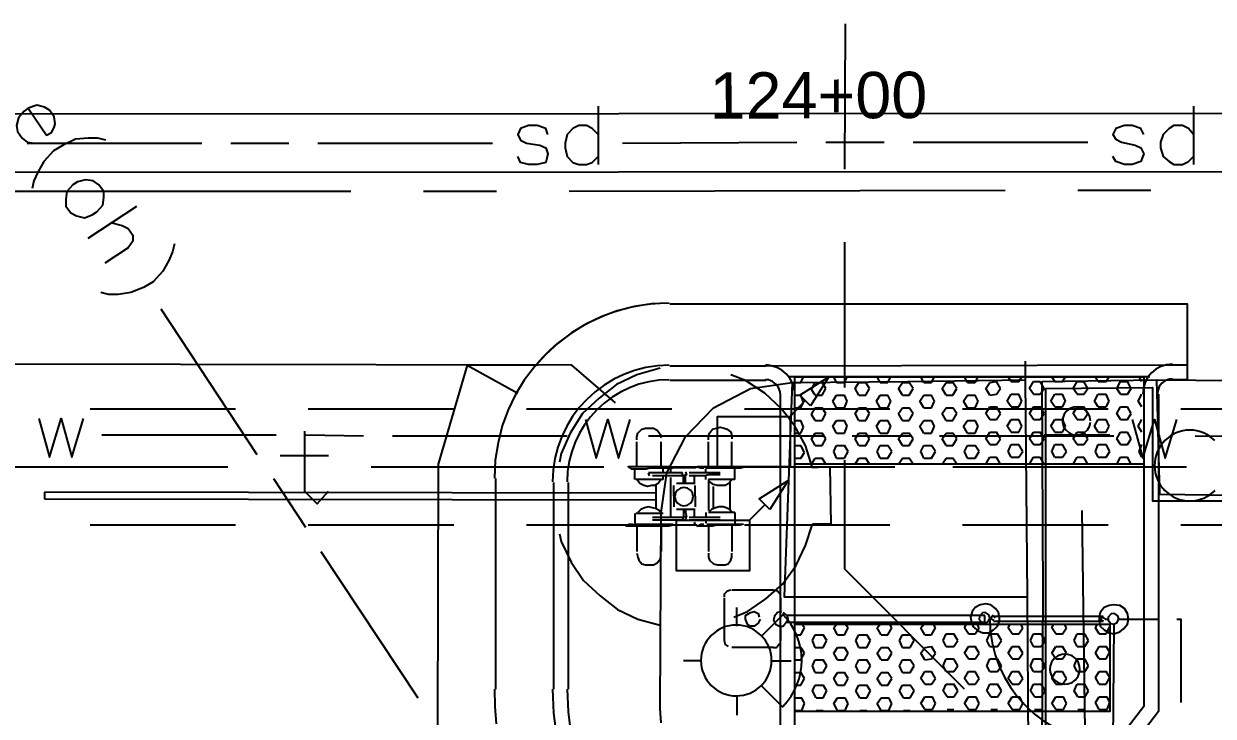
# Model space of a CAD drawing. Header units: feet. Extents: x 0 to 650, y -1 to 438.
# Drawn here: x 333.58 to 374.48, y 239.53 to 263.33 of the extents above; entities that cross this region are included whole.
import ezdxf

# ---------------------------------------------------------------- set-up
doc = ezdxf.new("R2010")
doc.units = ezdxf.units.FT
for name, color, linetype in [('AGUA', 5, 'CONTINUOUS'), ('ANOTACION', 8, 'CONTINUOUS'), ('DIGITALIZADO', 7, 'CONTINUOUS'), ('DRENAJE_PLUVIAL', 3, 'CONTINUOUS'), ('DRENAJE_PLUVIAL_ABANDONADO', 8, 'CONTINUOUS'), ('EJE_VIA', 7, 'CONTINUOUS'), ('ELECTRICO_AEREO_ABANDONADO', 8, 'CONTINUOUS'), ('ESTRUCTURAS', 7, 'CONTINUOUS'), ('METRO_RW', 140, 'CONTINUOUS'), ('TELECOM', 30, 'CONTINUOUS'), ('TELECOM_ABANDONADO', 8, 'CONTINUOUS'), ('TOPO', 8, 'CONTINUOUS')]:
    doc.layers.add(name, color=color, linetype=linetype)
doc.styles.add('CAD_TEXT', font='Arial')

msp = doc.modelspace()

# ---------------------------------------------------------------- linework, layer by layer
at = {"layer": 'AGUA'}
for p, q in [((336.267, 249.2), (342.267, 249.2)), ((343.267, 249.2), (345.267, 249.167)), ((346.267, 249.167), (352.267, 249.167)), ((355.067, 249.167), (361.067, 249.167)), ((362.067, 249.167), (364.067, 249.167)), ((365.067, 249.167), (371.067, 249.167)), ((373.867, 249.167), (379.867, 249.133))]:
    msp.add_line(p, q, dxfattribs=at)
for points in [[(334.1, 249.767), (334.467, 248.433), (334.867, 249.767), (335.233, 248.433), (335.633, 249.767)], [(352.9, 249.733), (353.267, 248.4), (353.667, 249.733), (354.033, 248.4), (354.433, 249.733)], [(371.7, 249.733), (372.067, 248.4), (372.467, 249.733), (372.833, 248.4), (373.233, 249.733)]]:
    msp.add_lwpolyline(points, dxfattribs=at)
at = {"layer": 'DIGITALIZADO'}
msp.add_line((371.233, 242.867), (372.633, 242.867), dxfattribs=at)
msp.add_lwpolyline([(373.233, 242.867), (373.367, 242.867), (373.367, 241.5), (373.367, 240)], dxfattribs=at)
at = {"layer": 'DRENAJE_PLUVIAL'}
msp.add_line((259.333, 258.2), (531.467, 258.333), dxfattribs=at)
at = {"layer": 'DRENAJE_PLUVIAL_ABANDONADO'}
for p, q in [((259.333, 260.2), (531.467, 260.333)), ((353.333, 260.5), (353.333, 258.5)), ((373.8, 260.5), (373.8, 258.5)), ((333.7, 259.233), (339.7, 259.233)), ((340.7, 259.233), (342.7, 259.233)), ((343.7, 259.233), (349.7, 259.233)), ((354.167, 259.233), (360.167, 259.267)), ((361.167, 259.267), (363.167, 259.267)), ((364.167, 259.267), (370.167, 259.267))]:
    msp.add_line(p, q, dxfattribs=at)
for points in [[(351.6, 259.533), (351.533, 259.733), (351.233, 259.833), (350.933, 259.833), (350.667, 259.733), (350.567, 259.533), (350.667, 259.333), (350.867, 259.233), (351.333, 259.167), (351.533, 259.067), (351.6, 258.867), (351.533, 258.567), (351.233, 258.5), (350.933, 258.5), (350.667, 258.567), (350.567, 258.767)], [(353.333, 259.533), (353.133, 259.733), (352.933, 259.833), (352.667, 259.833), (352.467, 259.733), (352.267, 259.533), (352.2, 259.233), (352.2, 259.067), (352.267, 258.767), (352.467, 258.567), (352.667, 258.5), (352.933, 258.5), (353.133, 258.567), (353.333, 258.767)], [(372.1, 259.533), (372, 259.733), (371.7, 259.833), (371.433, 259.833), (371.133, 259.733), (371.033, 259.533), (371.133, 259.367), (371.333, 259.267), (371.8, 259.167), (372, 259.067), (372.1, 258.867), (372, 258.6), (371.7, 258.5), (371.433, 258.5), (371.133, 258.6), (371.033, 258.767)], [(373.8, 259.533), (373.633, 259.733), (373.433, 259.833), (373.133, 259.833), (372.967, 259.733), (372.767, 259.533), (372.667, 259.267), (372.667, 259.067), (372.767, 258.767), (372.967, 258.6), (373.133, 258.5), (373.433, 258.5), (373.633, 258.6), (373.8, 258.767)]]:
    msp.add_lwpolyline(points, dxfattribs=at)
at = {"layer": 'EJE_VIA'}
for p, q in [((373.6, 253.7), (355.8, 253.7)), ((351.267, 251.6), (348.833, 251.6)), ((348.833, 251.6), (350.567, 250.633)), ((359.1, 251.567), (355.8, 251.567)), ((373.1, 251.6), (359.1, 251.567)), ((373.6, 251.6), (373.1, 251.6)), ((372.3, 251.2), (359.9, 251.2)), ((360.3, 251), (360.4, 251.2)), ((361.533, 251), (361.433, 251.2)), ((361.8, 251), (361.9, 251.2)), ((363.033, 251), (362.933, 251.2)), ((363.3, 251), (363.4, 251.2)), ((364.533, 251), (364.433, 251.2)), ((364.8, 251), (364.9, 251.2)), ((366.033, 251), (365.933, 251.2)), ((366.3, 251), (366.4, 251.2)), ((367.533, 251.033), (367.433, 251.2)), ((367.8, 251.033), (367.9, 251.2)), ((369.033, 251.033), (368.933, 251.2)), ((369.3, 251.033), (369.4, 251.2)), ((370.533, 251.033), (370.433, 251.2)), ((370.8, 251.033), (370.9, 251.2)), ((372.033, 251.033), (371.933, 251.2)), ((359.1, 251.067), (355.8, 251.067)), ((360.1, 251), (360.3, 251)), ((360.667, 250.767), (360.8, 251)), ((360.8, 250.567), (360.667, 250.767)), ((360.8, 251), (361.033, 251)), ((361.167, 250.8), (361.033, 251)), ((361.033, 250.567), (361.167, 250.8)), ((361.533, 251), (361.8, 251)), ((362.167, 250.8), (362.3, 251)), ((362.3, 250.567), (362.167, 250.8)), ((362.3, 251), (362.533, 251)), ((362.667, 250.8), (362.533, 251)), ((362.533, 250.567), (362.667, 250.8)), ((363.033, 251), (363.3, 251)), ((363.667, 250.8), (363.8, 251)), ((363.8, 250.567), (363.667, 250.8)), ((363.8, 251), (364.033, 251)), ((364.167, 250.8), (364.033, 251)), ((364.033, 250.567), (364.167, 250.8)), ((364.533, 251), (364.8, 251)), ((365.167, 250.8), (365.3, 251)), ((365.3, 250.567), (365.167, 250.8)), ((365.3, 251), (365.533, 251)), ((365.667, 250.8), (365.533, 251)), ((365.533, 250.567), (365.667, 250.8)), ((366.033, 251), (366.3, 251)), ((366.667, 250.8), (366.8, 251)), ((366.8, 250.567), (366.667, 250.8)), ((366.8, 251), (367.033, 251.033)), ((367.167, 250.8), (367.033, 251.033)), ((367.033, 250.6), (367.167, 250.8)), ((367.533, 251.033), (367.8, 251.033)), ((368.167, 250.8), (368.3, 251.033)), ((368.3, 250.6), (368.167, 250.8)), ((368.3, 251.033), (368.533, 251.033)), ((368.667, 250.8), (368.533, 251.033)), ((368.533, 250.6), (368.667, 250.8)), ((369.033, 251.033), (369.3, 251.033)), ((369.667, 250.8), (369.8, 251.033)), ((369.8, 250.6), (369.667, 250.8)), ((369.8, 251.033), (370.033, 251.033)), ((370.167, 250.8), (370.033, 251.033)), ((370.033, 250.6), (370.167, 250.8)), ((370.533, 251.033), (370.8, 251.033)), ((371.167, 250.8), (371.3, 251.033)), ((371.3, 250.6), (371.167, 250.8)), ((371.3, 251.033), (371.533, 251.033)), ((371.667, 250.8), (371.533, 251.033)), ((371.533, 250.6), (371.667, 250.8)), ((373.6, 251.1), (373.1, 251.1)), ((359.6, 231.867), (359.6, 250.567)), ((360.1, 231.867), (360.1, 250.567)), ((360.1, 250.567), (360.3, 250.567)), ((360.4, 250.333), (360.3, 250.567)), ((360.3, 250.133), (360.4, 250.333)), ((360.8, 250.567), (361.033, 250.567)), ((361.4, 250.367), (361.533, 250.567)), ((361.533, 250.133), (361.4, 250.367)), ((361.533, 250.567), (361.8, 250.567)), ((361.9, 250.367), (361.8, 250.567)), ((361.8, 250.133), (361.9, 250.367)), ((362.3, 250.567), (362.533, 250.567)), ((362.9, 250.367), (363.033, 250.567)), ((363.033, 250.133), (362.9, 250.367)), ((363.033, 250.567), (363.3, 250.567)), ((363.4, 250.367), (363.3, 250.567)), ((363.3, 250.133), (363.4, 250.367)), ((363.8, 250.567), (364.033, 250.567)), ((364.4, 250.367), (364.533, 250.567)), ((364.533, 250.133), (364.4, 250.367)), ((364.533, 250.567), (364.8, 250.567)), ((364.9, 250.367), (364.8, 250.567)), ((364.8, 250.133), (364.9, 250.367)), ((365.3, 250.567), (365.533, 250.567)), ((365.9, 250.367), (366.033, 250.567)), ((366.033, 250.133), (365.9, 250.367)), ((366.033, 250.567), (366.3, 250.567)), ((366.4, 250.367), (366.3, 250.567)), ((366.3, 250.133), (366.4, 250.367)), ((366.8, 250.567), (367.033, 250.6)), ((367.4, 250.367), (367.533, 250.6)), ((367.533, 250.167), (367.4, 250.367)), ((367.533, 250.6), (367.8, 250.6)), ((367.9, 250.367), (367.8, 250.6)), ((367.8, 250.167), (367.9, 250.367)), ((368.3, 250.6), (368.533, 250.6)), ((368.9, 250.367), (369.033, 250.6)), ((369.033, 250.167), (368.9, 250.367)), ((369.033, 250.6), (369.3, 250.6)), ((369.4, 250.367), (369.3, 250.6)), ((369.3, 250.167), (369.4, 250.367)), ((369.8, 250.6), (370.033, 250.6)), ((370.4, 250.367), (370.533, 250.6)), ((370.533, 250.167), (370.4, 250.367)), ((370.533, 250.6), (370.8, 250.6)), ((370.9, 250.367), (370.8, 250.6)), ((370.8, 250.167), (370.9, 250.367)), ((371.3, 250.6), (371.533, 250.6)), ((371.9, 250.367), (372.033, 250.6)), ((372.033, 250.167), (371.9, 250.367)), ((372.1, 250.6), (372.1, 239.867)), ((372.6, 250.6), (372.6, 239.7)), ((360.1, 250.133), (360.3, 250.133)), ((360.667, 249.9), (360.8, 250.133)), ((360.8, 249.7), (360.667, 249.9)), ((360.8, 250.133), (361.033, 250.133)), ((361.167, 249.933), (361.033, 250.133)), ((361.033, 249.7), (361.167, 249.933)), ((361.533, 250.133), (361.8, 250.133)), ((362.167, 249.933), (362.3, 250.133)), ((362.3, 249.7), (362.167, 249.933)), ((362.3, 250.133), (362.533, 250.133)), ((362.667, 249.933), (362.533, 250.133)), ((362.533, 249.7), (362.667, 249.933)), ((363.033, 250.133), (363.3, 250.133)), ((363.667, 249.933), (363.8, 250.133)), ((363.8, 249.7), (363.667, 249.933)), ((363.8, 250.133), (364.033, 250.133)), ((364.167, 249.933), (364.033, 250.133)), ((364.033, 249.7), (364.167, 249.933)), ((364.533, 250.133), (364.8, 250.133)), ((365.167, 249.933), (365.3, 250.133)), ((365.3, 249.7), (365.167, 249.933)), ((365.3, 250.133), (365.533, 250.133)), ((365.667, 249.933), (365.533, 250.133)), ((365.533, 249.7), (365.667, 249.933)), ((366.033, 250.133), (366.3, 250.133)), ((366.667, 249.933), (366.8, 250.167)), ((366.8, 249.733), (366.667, 249.933)), ((366.8, 250.167), (367.033, 250.167)), ((367.167, 249.933), (367.033, 250.167)), ((367.033, 249.733), (367.167, 249.933)), ((367.533, 250.167), (367.8, 250.167)), ((368.167, 249.933), (368.3, 250.167)), ((368.3, 249.733), (368.167, 249.933)), ((368.3, 250.167), (368.533, 250.167)), ((368.667, 249.933), (368.533, 250.167)), ((368.533, 249.733), (368.667, 249.933)), ((369.033, 250.167), (369.3, 250.167)), ((369.667, 249.933), (369.8, 250.167)), ((369.8, 249.733), (369.667, 249.933)), ((369.8, 250.167), (370.033, 250.167)), ((370.167, 249.933), (370.033, 250.167)), ((370.033, 249.733), (370.167, 249.933)), ((370.533, 250.167), (370.8, 250.167)), ((371.167, 249.933), (371.3, 250.167)), ((371.3, 249.733), (371.167, 249.933)), ((371.3, 250.167), (371.533, 250.167)), ((371.667, 249.933), (371.533, 250.167)), ((371.533, 249.733), (371.667, 249.933)), ((360.1, 249.7), (360.3, 249.7)), ((360.4, 249.467), (360.3, 249.7)), ((360.8, 249.7), (361.033, 249.7)), ((361.4, 249.5), (361.533, 249.7)), ((361.533, 249.267), (361.4, 249.5)), ((361.533, 249.7), (361.8, 249.7)), ((361.9, 249.5), (361.8, 249.7)), ((361.8, 249.267), (361.9, 249.5)), ((362.3, 249.7), (362.533, 249.7)), ((362.9, 249.5), (363.033, 249.7)), ((363.033, 249.267), (362.9, 249.5)), ((363.033, 249.7), (363.3, 249.7)), ((363.4, 249.5), (363.3, 249.7)), ((363.3, 249.267), (363.4, 249.5)), ((363.8, 249.7), (364.033, 249.7)), ((364.4, 249.5), (364.533, 249.7)), ((364.533, 249.267), (364.4, 249.5)), ((364.533, 249.7), (364.8, 249.7)), ((364.9, 249.5), (364.8, 249.7)), ((364.8, 249.267), (364.9, 249.5)), ((365.3, 249.7), (365.533, 249.7)), ((365.9, 249.5), (366.033, 249.7)), ((366.033, 249.267), (365.9, 249.5)), ((366.033, 249.7), (366.3, 249.7)), ((366.4, 249.5), (366.3, 249.7)), ((366.3, 249.267), (366.4, 249.5)), ((366.8, 249.733), (367.033, 249.733)), ((367.4, 249.5), (367.533, 249.733)), ((367.533, 249.3), (367.4, 249.5)), ((367.533, 249.733), (367.8, 249.733)), ((367.9, 249.5), (367.8, 249.733)), ((367.8, 249.3), (367.9, 249.5)), ((368.3, 249.733), (368.533, 249.733)), ((368.9, 249.5), (369.033, 249.733)), ((369.033, 249.3), (368.9, 249.5)), ((369.033, 249.733), (369.3, 249.733)), ((369.4, 249.5), (369.3, 249.733)), ((369.3, 249.3), (369.4, 249.5)), ((369.8, 249.733), (370.033, 249.733)), ((370.4, 249.5), (370.533, 249.733)), ((370.533, 249.3), (370.4, 249.5)), ((370.533, 249.733), (370.8, 249.733)), ((370.9, 249.5), (370.8, 249.733)), ((370.8, 249.3), (370.9, 249.5)), ((371.3, 249.733), (371.533, 249.733)), ((371.9, 249.5), (372.033, 249.733)), ((372.033, 249.3), (371.9, 249.5)), ((360.1, 249.267), (360.3, 249.267)), ((360.3, 249.267), (360.4, 249.467)), ((360.667, 249.067), (360.8, 249.267)), ((360.8, 249.267), (361.033, 249.267)), ((361.167, 249.067), (361.033, 249.267)), ((361.533, 249.267), (361.8, 249.267)), ((362.167, 249.067), (362.3, 249.267)), ((362.3, 249.267), (362.533, 249.267)), ((362.667, 249.067), (362.533, 249.267)), ((363.033, 249.267), (363.3, 249.267)), ((363.667, 249.067), (363.8, 249.267)), ((363.8, 249.267), (364.033, 249.267)), ((364.167, 249.067), (364.033, 249.267)), ((364.533, 249.267), (364.8, 249.267)), ((365.167, 249.067), (365.3, 249.267)), ((365.3, 249.267), (365.533, 249.267)), ((365.667, 249.067), (365.533, 249.267)), ((366.033, 249.267), (366.3, 249.267)), ((366.667, 249.067), (366.8, 249.3)), ((366.8, 249.3), (367.033, 249.3)), ((367.167, 249.067), (367.033, 249.3)), ((367.533, 249.3), (367.8, 249.3)), ((368.167, 249.067), (368.3, 249.3)), ((368.3, 249.3), (368.533, 249.3)), ((368.667, 249.067), (368.533, 249.3)), ((368.667, 249.2), (370.933, 249.2)), ((369.033, 249.3), (369.3, 249.3)), ((369.667, 249.067), (369.8, 249.3)), ((369.8, 249.3), (370.033, 249.3)), ((370.167, 249.067), (370.033, 249.3)), ((370.533, 249.3), (370.8, 249.3)), ((371.167, 249.067), (371.3, 249.3)), ((371.3, 249.3), (371.533, 249.3)), ((371.667, 249.067), (371.533, 249.3)), ((360.1, 248.833), (360.3, 248.833)), ((360.433, 248.6), (360.3, 248.833)), ((360.8, 248.833), (360.667, 249.067)), ((360.8, 248.833), (361.033, 248.833)), ((361.033, 248.833), (361.167, 249.067)), ((361.433, 248.633), (361.533, 248.833)), ((361.533, 248.833), (361.8, 248.833)), ((361.933, 248.633), (361.8, 248.833)), ((362.3, 248.833), (362.167, 249.067)), ((362.3, 248.833), (362.533, 248.833)), ((362.533, 248.833), (362.667, 249.067)), ((362.933, 248.633), (363.033, 248.833)), ((363.033, 248.833), (363.3, 248.833)), ((363.433, 248.633), (363.3, 248.833)), ((363.8, 248.833), (363.667, 249.067)), ((363.8, 248.833), (364.033, 248.833)), ((364.033, 248.833), (364.167, 249.067)), ((364.433, 248.633), (364.533, 248.833)), ((364.533, 248.833), (364.8, 248.833)), ((364.933, 248.633), (364.8, 248.833)), ((365.3, 248.833), (365.167, 249.067)), ((365.3, 248.833), (365.533, 248.833)), ((365.533, 248.833), (365.667, 249.067)), ((365.933, 248.633), (366.033, 248.833)), ((366.033, 248.833), (366.3, 248.833)), ((366.433, 248.633), (366.3, 248.833)), ((366.8, 248.867), (366.667, 249.067)), ((366.8, 248.867), (367.033, 248.867)), ((367.033, 248.867), (367.167, 249.067)), ((367.433, 248.633), (367.533, 248.867)), ((367.533, 248.867), (367.8, 248.867)), ((367.933, 248.633), (367.8, 248.867)), ((368.3, 248.867), (368.167, 249.067)), ((368.3, 248.867), (368.533, 248.867)), ((368.533, 248.867), (368.667, 249.067)), ((368.933, 248.633), (369.033, 248.867)), ((369.033, 248.867), (369.3, 248.867)), ((369.433, 248.633), (369.3, 248.867)), ((369.8, 248.867), (369.667, 249.067)), ((369.8, 248.867), (370.033, 248.867)), ((370.033, 248.867), (370.167, 249.067)), ((370.433, 248.633), (370.533, 248.867)), ((370.533, 248.867), (370.8, 248.867)), ((370.933, 248.633), (370.8, 248.867)), ((371.3, 248.867), (371.167, 249.067)), ((371.3, 248.867), (371.533, 248.867)), ((371.533, 248.867), (371.667, 249.067)), ((371.933, 248.633), (372.033, 248.867)), ((360.1, 248.4), (360.3, 248.4)), ((360.3, 248.4), (360.433, 248.6)), ((360.667, 248.2), (360.8, 248.4)), ((360.8, 248.4), (361.033, 248.4)), ((361.167, 248.2), (361.033, 248.4)), ((361.533, 248.4), (361.433, 248.633)), ((361.533, 248.4), (361.8, 248.4)), ((361.8, 248.4), (361.933, 248.633)), ((362.167, 248.2), (362.3, 248.4)), ((362.3, 248.4), (362.533, 248.4)), ((362.667, 248.2), (362.533, 248.4)), ((363.033, 248.4), (362.933, 248.633)), ((363.033, 248.4), (363.3, 248.4)), ((363.3, 248.4), (363.433, 248.633)), ((363.667, 248.2), (363.8, 248.4)), ((363.8, 248.4), (364.033, 248.4)), ((364.167, 248.2), (364.033, 248.4)), ((364.533, 248.4), (364.433, 248.633)), ((364.533, 248.4), (364.8, 248.4)), ((364.8, 248.4), (364.933, 248.633)), ((365.167, 248.2), (365.3, 248.4)), ((365.3, 248.4), (365.533, 248.4)), ((365.667, 248.2), (365.533, 248.4)), ((366.033, 248.4), (365.933, 248.633)), ((366.033, 248.4), (366.3, 248.4)), ((366.3, 248.4), (366.433, 248.633)), ((366.667, 248.2), (366.8, 248.433)), ((366.8, 248.433), (367.033, 248.433)), ((367.167, 248.2), (367.033, 248.433)), ((367.533, 248.433), (367.433, 248.633)), ((367.533, 248.433), (367.8, 248.433)), ((367.8, 248.433), (367.933, 248.633)), ((368.167, 248.2), (368.3, 248.433)), ((368.3, 248.433), (368.533, 248.433)), ((368.667, 248.2), (368.533, 248.433)), ((369.033, 248.433), (368.933, 248.633)), ((369.033, 248.433), (369.3, 248.433)), ((369.3, 248.433), (369.433, 248.633)), ((369.667, 248.2), (369.8, 248.433)), ((369.8, 248.433), (370.033, 248.433)), ((370.167, 248.2), (370.033, 248.433)), ((370.533, 248.433), (370.433, 248.633)), ((370.533, 248.433), (370.8, 248.433)), ((370.8, 248.433), (370.933, 248.633)), ((371.167, 248.2), (371.3, 248.433)), ((371.3, 248.433), (371.533, 248.433)), ((371.667, 248.2), (371.533, 248.433)), ((372.033, 248.433), (371.933, 248.633)), ((372.1, 248.2), (360.1, 248.2)), ((349.8, 247.7), (349.8, 240.467)), ((351.8, 247.567), (351.8, 240.467)), ((352.3, 247.567), (352.3, 240.467)), ((360.3, 242.333), (360.433, 242.567)), ((360.433, 242.567), (360.333, 242.7)), ((361.433, 242.567), (361.533, 242.7)), ((361.567, 242.333), (361.433, 242.567)), ((361.8, 242.333), (361.933, 242.567)), ((361.933, 242.567), (361.833, 242.7)), ((362.933, 242.567), (363.033, 242.7)), ((363.067, 242.333), (362.933, 242.567)), ((363.3, 242.333), (363.433, 242.567)), ((363.433, 242.567), (363.367, 242.7)), ((364.433, 242.567), (364.533, 242.7)), ((364.567, 242.333), (364.433, 242.567)), ((364.8, 242.333), (364.933, 242.567)), ((364.933, 242.567), (364.867, 242.7)), ((365.933, 242.567), (366, 242.7)), ((366.067, 242.367), (365.933, 242.567)), ((366.3, 242.367), (366.433, 242.567)), ((366.433, 242.567), (366.367, 242.7)), ((367.433, 242.567), (367.5, 242.7)), ((367.567, 242.367), (367.433, 242.567)), ((367.8, 242.367), (367.933, 242.567)), ((367.933, 242.567), (367.867, 242.7)), ((368.933, 242.567), (369, 242.7)), ((369.067, 242.367), (368.933, 242.567)), ((369.3, 242.367), (369.433, 242.567)), ((369.433, 242.567), (369.367, 242.7)), ((370.433, 242.567), (370.5, 242.7)), ((370.567, 242.367), (370.433, 242.567)), ((370.8, 242.367), (370.933, 242.6)), ((360.1, 242.333), (360.3, 242.333)), ((360.7, 242.133), (360.8, 242.333)), ((360.8, 241.9), (360.7, 242.133)), ((360.8, 242.333), (361.067, 242.333)), ((361.2, 242.133), (361.067, 242.333)), ((361.067, 241.9), (361.2, 242.133)), ((361.567, 242.333), (361.8, 242.333)), ((362.2, 242.133), (362.3, 242.333)), ((362.3, 241.9), (362.2, 242.133)), ((362.3, 242.333), (362.567, 242.333)), ((362.7, 242.133), (362.567, 242.333)), ((362.567, 241.9), (362.7, 242.133)), ((363.067, 242.333), (363.3, 242.333)), ((363.7, 242.133), (363.8, 242.333)), ((363.8, 241.9), (363.7, 242.133)), ((363.8, 242.333), (364.067, 242.333)), ((364.2, 242.133), (364.067, 242.333)), ((364.067, 241.9), (364.2, 242.133)), ((364.567, 242.333), (364.8, 242.333)), ((365.2, 242.133), (365.3, 242.367)), ((365.3, 241.933), (365.2, 242.133)), ((365.3, 242.367), (365.567, 242.367)), ((365.7, 242.133), (365.567, 242.367)), ((365.567, 241.933), (365.7, 242.133)), ((366.067, 242.367), (366.3, 242.367)), ((366.7, 242.133), (366.8, 242.367)), ((366.8, 241.933), (366.7, 242.133)), ((366.8, 242.367), (367.067, 242.367)), ((367.2, 242.133), (367.067, 242.367)), ((367.067, 241.933), (367.2, 242.133)), ((367.567, 242.367), (367.8, 242.367)), ((368.2, 242.133), (368.3, 242.367)), ((368.3, 241.933), (368.2, 242.133)), ((368.3, 242.367), (368.567, 242.367)), ((368.7, 242.133), (368.567, 242.367)), ((368.567, 241.933), (368.7, 242.133)), ((369.067, 242.367), (369.3, 242.367)), ((369.7, 242.133), (369.8, 242.367)), ((369.8, 241.933), (369.7, 242.133)), ((369.8, 242.367), (370.067, 242.367)), ((370.2, 242.133), (370.067, 242.367)), ((370.067, 241.933), (370.2, 242.133)), ((370.567, 242.367), (370.8, 242.367)), ((360.1, 241.9), (360.3, 241.9)), ((360.433, 241.7), (360.3, 241.9)), ((360.8, 241.9), (361.067, 241.9)), ((361.433, 241.7), (361.567, 241.9)), ((361.567, 241.9), (361.8, 241.9)), ((361.933, 241.7), (361.8, 241.9)), ((362.3, 241.9), (362.567, 241.9)), ((362.933, 241.7), (363.067, 241.9)), ((363.067, 241.9), (363.3, 241.9)), ((363.433, 241.7), (363.3, 241.9)), ((363.8, 241.9), (364.067, 241.9)), ((364.433, 241.7), (364.567, 241.9)), ((364.567, 241.9), (364.8, 241.933)), ((364.933, 241.7), (364.8, 241.933)), ((365.3, 241.933), (365.567, 241.933)), ((365.933, 241.7), (366.067, 241.933)), ((366.067, 241.933), (366.3, 241.933)), ((366.433, 241.7), (366.3, 241.933)), ((366.8, 241.933), (367.067, 241.933)), ((367.433, 241.7), (367.567, 241.933)), ((367.567, 241.933), (367.8, 241.933)), ((367.933, 241.7), (367.8, 241.933)), ((368.3, 241.933), (368.567, 241.933)), ((368.933, 241.7), (369.067, 241.933)), ((369.067, 241.933), (369.3, 241.933)), ((369.433, 241.7), (369.3, 241.933)), ((369.8, 241.933), (370.067, 241.933)), ((370.433, 241.7), (370.567, 241.933)), ((370.567, 241.933), (370.8, 241.933)), ((370.933, 241.733), (370.8, 241.933)), ((370.8, 241.5), (370.933, 241.733)), ((360.1, 241.467), (360.3, 241.467)), ((360.3, 241.467), (360.433, 241.7)), ((360.7, 241.267), (360.8, 241.467)), ((360.8, 241.467), (361.067, 241.467)), ((361.2, 241.267), (361.067, 241.467)), ((361.567, 241.467), (361.433, 241.7)), ((361.567, 241.467), (361.8, 241.467)), ((361.8, 241.467), (361.933, 241.7)), ((362.2, 241.267), (362.3, 241.467)), ((362.3, 241.467), (362.567, 241.467)), ((362.7, 241.267), (362.567, 241.467)), ((363.067, 241.467), (362.933, 241.7)), ((363.067, 241.467), (363.3, 241.467)), ((363.3, 241.467), (363.433, 241.7)), ((363.7, 241.267), (363.8, 241.467)), ((363.8, 241.467), (364.067, 241.467)), ((364.2, 241.267), (364.067, 241.467)), ((364.567, 241.467), (364.433, 241.7)), ((364.567, 241.467), (364.8, 241.5)), ((364.8, 241.5), (364.933, 241.7)), ((365.2, 241.267), (365.3, 241.5)), ((365.3, 241.5), (365.567, 241.5)), ((365.7, 241.267), (365.567, 241.5)), ((366.067, 241.5), (365.933, 241.7)), ((366.067, 241.5), (366.3, 241.5)), ((366.3, 241.5), (366.433, 241.7)), ((366.7, 241.267), (366.8, 241.5)), ((366.8, 241.5), (367.067, 241.5)), ((367.2, 241.267), (367.067, 241.5)), ((367.567, 241.5), (367.433, 241.7)), ((367.567, 241.5), (367.8, 241.5)), ((367.8, 241.5), (367.933, 241.7)), ((368.2, 241.267), (368.3, 241.5)), ((368.3, 241.5), (368.567, 241.5)), ((368.7, 241.267), (368.567, 241.5)), ((369.067, 241.5), (368.933, 241.7)), ((369.067, 241.5), (369.3, 241.5)), ((369.3, 241.5), (369.433, 241.7)), ((369.7, 241.267), (369.8, 241.5)), ((369.8, 241.5), (370.067, 241.5)), ((370.2, 241.267), (370.067, 241.5)), ((370.567, 241.5), (370.433, 241.7)), ((370.567, 241.5), (370.8, 241.5)), ((360.1, 241.033), (360.3, 241.033)), ((360.433, 240.833), (360.3, 241.033)), ((360.8, 241.033), (360.7, 241.267)), ((360.8, 241.033), (361.067, 241.033)), ((361.067, 241.033), (361.2, 241.267)), ((361.433, 240.833), (361.567, 241.033)), ((361.567, 241.033), (361.8, 241.033)), ((361.933, 240.833), (361.8, 241.033)), ((362.3, 241.033), (362.2, 241.267)), ((362.3, 241.033), (362.567, 241.033)), ((362.567, 241.033), (362.7, 241.267)), ((362.933, 240.833), (363.067, 241.033)), ((363.067, 241.033), (363.3, 241.033)), ((363.433, 240.833), (363.3, 241.033)), ((363.8, 241.033), (363.7, 241.267)), ((363.8, 241.033), (364.067, 241.033)), ((364.067, 241.033), (364.2, 241.267)), ((364.433, 240.833), (364.567, 241.067)), ((364.567, 241.067), (364.8, 241.067)), ((364.933, 240.833), (364.8, 241.067)), ((365.3, 241.067), (365.2, 241.267)), ((365.3, 241.067), (365.567, 241.067)), ((365.567, 241.067), (365.7, 241.267)), ((365.933, 240.833), (366.067, 241.067)), ((366.067, 241.067), (366.3, 241.067)), ((366.433, 240.833), (366.3, 241.067)), ((366.8, 241.067), (366.7, 241.267)), ((366.8, 241.067), (367.067, 241.067)), ((367.067, 241.067), (367.2, 241.267)), ((367.433, 240.833), (367.567, 241.067)), ((367.567, 241.067), (367.8, 241.067)), ((367.933, 240.833), (367.8, 241.067)), ((368.3, 241.067), (368.2, 241.267)), ((368.3, 241.067), (368.567, 241.067)), ((368.567, 241.067), (368.7, 241.267)), ((368.933, 240.833), (369.067, 241.067)), ((369.067, 241.067), (369.3, 241.067)), ((369.433, 240.833), (369.3, 241.067)), ((369.8, 241.067), (369.7, 241.267)), ((369.8, 241.067), (370.067, 241.067)), ((370.067, 241.067), (370.2, 241.267)), ((370.433, 240.867), (370.567, 241.067)), ((370.567, 241.067), (370.8, 241.067)), ((370.933, 240.867), (370.8, 241.067)), ((360.1, 240.6), (360.3, 240.6)), ((360.3, 240.6), (360.433, 240.833)), ((360.7, 240.4), (360.8, 240.6)), ((360.8, 240.6), (361.067, 240.6)), ((361.2, 240.4), (361.067, 240.6)), ((361.567, 240.6), (361.433, 240.833)), ((361.567, 240.6), (361.8, 240.6)), ((361.8, 240.6), (361.933, 240.833)), ((362.2, 240.4), (362.3, 240.6)), ((362.3, 240.6), (362.567, 240.6)), ((362.7, 240.4), (362.567, 240.6)), ((363.067, 240.6), (362.933, 240.833)), ((363.067, 240.6), (363.3, 240.6)), ((363.3, 240.6), (363.433, 240.833)), ((363.7, 240.4), (363.8, 240.6)), ((363.8, 240.6), (364.067, 240.6)), ((364.2, 240.4), (364.067, 240.6)), ((364.567, 240.633), (364.433, 240.833)), ((364.567, 240.633), (364.8, 240.633)), ((364.8, 240.633), (364.933, 240.833)), ((365.2, 240.4), (365.3, 240.633)), ((365.3, 240.633), (365.567, 240.633)), ((365.7, 240.4), (365.567, 240.633)), ((366.067, 240.633), (365.933, 240.833)), ((366.067, 240.633), (366.3, 240.633)), ((366.3, 240.633), (366.433, 240.833)), ((366.7, 240.4), (366.8, 240.633)), ((366.8, 240.633), (367.067, 240.633)), ((367.2, 240.4), (367.067, 240.633)), ((367.567, 240.633), (367.433, 240.833)), ((367.567, 240.633), (367.8, 240.633)), ((367.8, 240.633), (367.933, 240.833)), ((368.2, 240.4), (368.3, 240.633)), ((368.3, 240.633), (368.567, 240.633)), ((368.7, 240.4), (368.567, 240.633)), ((369.067, 240.633), (368.933, 240.833)), ((369.067, 240.633), (369.3, 240.633)), ((369.3, 240.633), (369.433, 240.833)), ((369.7, 240.4), (369.8, 240.633)), ((369.8, 240.633), (370.067, 240.633)), ((370.2, 240.4), (370.067, 240.633)), ((370.567, 240.633), (370.433, 240.867)), ((370.567, 240.633), (370.8, 240.633)), ((370.8, 240.633), (370.933, 240.867)), ((360.1, 240.167), (360.333, 240.167)), ((360.433, 239.967), (360.333, 240.167)), ((360.833, 240.167), (360.7, 240.4)), ((360.833, 240.167), (361.067, 240.167)), ((361.067, 240.167), (361.2, 240.4)), ((361.433, 239.967), (361.567, 240.167)), ((361.567, 240.167), (361.833, 240.167)), ((361.933, 239.967), (361.833, 240.167)), ((362.333, 240.167), (362.2, 240.4)), ((362.333, 240.167), (362.567, 240.167)), ((362.567, 240.167), (362.7, 240.4)), ((362.933, 239.967), (363.067, 240.167)), ((363.067, 240.167), (363.333, 240.167)), ((363.433, 239.967), (363.333, 240.167)), ((363.833, 240.167), (363.7, 240.4)), ((363.833, 240.167), (364.067, 240.167)), ((364.067, 240.167), (364.2, 240.4)), ((364.433, 239.967), (364.567, 240.2)), ((364.567, 240.2), (364.833, 240.2)), ((364.933, 239.967), (364.833, 240.2)), ((365.333, 240.2), (365.2, 240.4)), ((365.333, 240.2), (365.567, 240.2)), ((365.567, 240.2), (365.7, 240.4)), ((365.933, 239.967), (366.067, 240.2)), ((366.067, 240.2), (366.333, 240.2)), ((366.433, 239.967), (366.333, 240.2)), ((366.833, 240.2), (366.7, 240.4)), ((366.833, 240.2), (367.067, 240.2)), ((367.067, 240.2), (367.2, 240.4)), ((367.433, 239.967), (367.567, 240.2)), ((367.567, 240.2), (367.833, 240.2)), ((367.933, 239.967), (367.833, 240.2)), ((368.333, 240.2), (368.2, 240.4)), ((368.333, 240.2), (368.567, 240.2)), ((368.567, 240.2), (368.7, 240.4)), ((368.933, 239.967), (369.067, 240.2)), ((369.067, 240.2), (369.333, 240.2)), ((369.433, 239.967), (369.333, 240.2)), ((369.833, 240.2), (369.7, 240.4)), ((369.833, 240.2), (370.067, 240.2)), ((370.067, 240.2), (370.2, 240.4)), ((370.433, 240), (370.567, 240.2)), ((370.567, 240.2), (370.833, 240.2)), ((370.933, 240), (370.833, 240.2)), ((360.1, 239.733), (360.333, 239.733)), ((360.333, 239.733), (360.433, 239.967)), ((360.833, 239.733), (361.067, 239.733)), ((361.567, 239.733), (361.433, 239.967)), ((361.567, 239.733), (361.833, 239.733)), ((361.833, 239.733), (361.933, 239.967)), ((362.333, 239.733), (362.567, 239.733)), ((363.067, 239.733), (362.933, 239.967)), ((363.067, 239.733), (363.333, 239.733)), ((363.333, 239.733), (363.433, 239.967)), ((363.833, 239.733), (364.067, 239.733)), ((364.567, 239.767), (364.433, 239.967)), ((364.567, 239.767), (364.833, 239.767)), ((364.833, 239.767), (364.933, 239.967)), ((365.333, 239.767), (365.567, 239.767)), ((366.067, 239.767), (365.933, 239.967)), ((366.067, 239.767), (366.333, 239.767)), ((372.1, 239.867), (366.1, 232.1)), ((366.333, 239.767), (366.433, 239.967)), ((372.6, 239.7), (366.6, 231.9)), ((366.833, 239.767), (367.067, 239.767)), ((367.567, 239.767), (367.433, 239.967)), ((367.567, 239.767), (367.833, 239.767)), ((367.833, 239.767), (367.933, 239.967)), ((368.333, 239.767), (368.567, 239.767)), ((369.067, 239.767), (368.933, 239.967)), ((369.067, 239.767), (369.333, 239.767)), ((369.333, 239.767), (369.433, 239.967)), ((369.833, 239.767), (370.067, 239.767)), ((370.567, 239.767), (370.433, 240)), ((370.567, 239.767), (370.833, 239.767)), ((370.833, 239.767), (370.933, 240))]:
    msp.add_line(p, q, dxfattribs=at)
for points in [[(355.78, 253.733), (355.165, 253.702), (354.568, 253.611), (353.992, 253.462), (353.44, 253.26), (352.915, 253.007), (352.419, 252.706), (351.956, 252.359), (351.529, 251.971), (351.141, 251.545), (350.795, 251.082), (350.494, 250.586), (350.24, 250.061), (350.038, 249.509), (349.89, 248.933), (349.798, 248.336), (349.767, 247.721)], [(355.78, 253.733), (355.453, 253.724), (355.128, 253.698), (354.807, 253.654), (354.49, 253.593), (354.177, 253.515), (353.87, 253.421), (353.569, 253.311), (353.274, 253.185), (352.986, 253.043), (352.706, 252.887), (352.434, 252.715), (352.171, 252.529), (351.918, 252.328), (351.676, 252.113), (351.444, 251.884), (351.224, 251.642)], [(373.6, 251.1), (373.6, 253.7), (355.8, 253.7)], [(351.267, 251.6), (348.833, 251.6), (347.833, 248.2), (347.8, 234.667), (356, 226.433), (368.067, 226.467), (368.067, 230.967)], [(355.781, 251.6), (355.371, 251.579), (354.972, 251.518), (354.588, 251.419), (354.219, 251.284), (353.868, 251.115), (353.537, 250.914), (353.228, 250.683), (352.943, 250.424), (352.684, 250.139), (352.453, 249.83), (352.252, 249.499), (352.083, 249.148), (351.948, 248.78), (351.849, 248.395), (351.788, 247.997), (351.767, 247.586)], [(360.1, 250.584), (360.095, 250.688), (360.079, 250.789), (360.02, 250.98), (359.926, 251.152), (359.802, 251.303), (359.651, 251.427), (359.479, 251.52), (359.288, 251.579), (359.187, 251.595), (359.083, 251.6)], [(373.083, 251.633), (372.979, 251.628), (372.878, 251.613), (372.687, 251.553), (372.514, 251.459), (372.364, 251.335), (372.24, 251.185), (372.146, 251.012), (372.087, 250.821), (372.072, 250.72), (372.067, 250.616)], [(360.1, 251.2), (372.1, 251.2), (372.1, 248.2), (360.1, 248.2), (360.1, 251.2)], [(373.083, 251.133), (372.979, 251.123), (372.837, 251.071), (372.718, 250.982), (372.629, 250.863), (372.577, 250.72), (372.567, 250.616)], [(355.781, 251.1), (355.422, 251.082), (355.073, 251.028), (354.737, 250.942), (354.414, 250.823), (354.107, 250.675), (353.817, 250.499), (353.546, 250.297), (353.297, 250.07), (353.07, 249.821), (352.868, 249.55), (352.692, 249.261), (352.544, 248.954), (352.425, 248.631), (352.339, 248.294), (352.285, 247.945), (352.267, 247.586)], [(359.6, 250.584), (359.589, 250.688), (359.538, 250.83), (359.448, 250.949), (359.329, 251.038), (359.187, 251.09), (359.083, 251.1)], [(370.267, 249.685), (370.245, 249.828), (370.183, 249.955), (370.09, 250.057), (369.97, 250.129), (369.831, 250.164), (369.685, 250.157), (369.552, 250.108), (369.441, 250.024), (369.358, 249.912), (369.31, 249.779), (369.303, 249.633), (369.339, 249.494), (369.411, 249.375), (369.514, 249.282), (369.641, 249.221), (369.785, 249.2), (369.928, 249.222), (370.055, 249.283), (370.157, 249.377), (370.229, 249.496), (370.264, 249.635)], [(360.1, 242.7), (370.933, 242.7), (370.933, 239.7), (360.1, 239.7), (360.1, 242.7)], [(349.767, 240.459), (349.781, 239.863), (349.825, 239.27)], [(351.767, 240.458), (351.799, 239.643), (351.896, 238.843), (352.055, 238.061), (352.274, 237.3), (352.551, 236.563), (352.884, 235.853), (353.27, 235.173), (353.707, 234.525), (354.193, 233.914), (354.726, 233.341), (355.304, 232.811), (355.924, 232.325), (356.584, 231.888), (357.282, 231.501), (358.016, 231.169), (358.783, 230.893)], [(352.267, 240.457), (352.297, 239.683), (352.389, 238.923), (352.54, 238.181), (352.749, 237.457), (353.012, 236.757), (353.328, 236.082), (353.695, 235.436), (354.11, 234.821), (354.572, 234.24), (355.078, 233.696), (355.627, 233.192), (356.216, 232.731), (356.843, 232.315), (357.507, 231.948), (358.204, 231.632), (358.933, 231.37)]]:
    msp.add_lwpolyline(points, dxfattribs=at)
at = {"layer": 'ELECTRICO_AEREO_ABANDONADO'}
for p, q in [((335.8, 255.967), (337.467, 257.067)), ((338.3, 253.533), (341.6, 248.533)), ((342.167, 247.7), (343.267, 246.033)), ((343.8, 245.2), (347.133, 240.167))]:
    msp.add_line(p, q, dxfattribs=at)
for points in [[(333.733, 260.433), (334.367, 259.5), (334.533, 259.6), (334.633, 259.767), (334.667, 259.9), (334.633, 260.133), (334.467, 260.367), (334.3, 260.467), (334.033, 260.533), (333.733, 260.433), (333.6, 260.333), (333.4, 260.1), (333.333, 259.833), (333.367, 259.633), (333.533, 259.4), (333.7, 259.267), (333.967, 259.233)], [(336.4, 259.333), (336.133, 259.4), (335.8, 259.4), (335.367, 259.367), (334.933, 259.167), (334.6, 258.967), (334.267, 258.6), (334.067, 258.233), (333.933, 257.933), (333.867, 257.667)], [(336.167, 257.8), (335.967, 257.933), (335.7, 257.967), (335.433, 257.9), (335.267, 257.8), (335.067, 257.567), (335.033, 257.3), (335.033, 257.067), (335.2, 256.833), (335.4, 256.733), (335.667, 256.667), (335.933, 256.767), (336.1, 256.867), (336.3, 257.1), (336.333, 257.367), (336.333, 257.567), (336.167, 257.8)], [(336.567, 256.5), (336.967, 256.4), (337.167, 256.3), (337.333, 256.067), (337.333, 255.867), (337.167, 255.633), (336.367, 255.1)], [(338.767, 255.767), (338.7, 255.5), (338.567, 255.2), (338.367, 254.833), (338.033, 254.467), (337.7, 254.267), (337.267, 254.1), (336.833, 254.033), (336.5, 254.033), (336.233, 254.1)]]:
    msp.add_lwpolyline(points, dxfattribs=at)
at = {"layer": 'ESTRUCTURAS'}
for p, q in [((355.1, 247.8), (355.067, 247.9)), ((355.567, 247.9), (355.567, 248.033)), ((355.833, 247.9), (355.833, 248.033)), ((357.033, 247.9), (357.033, 248.033)), ((361.3, 248.1), (360.7, 248.067)), ((361.3, 248.1), (361.333, 246.133)), ((355.567, 247.667), (355.567, 247.8)), ((357.033, 247.667), (357.033, 247.8)), ((355.333, 247.2), (334.3, 247.233)), ((334.3, 247.233), (334.3, 247)), ((334.3, 247), (355.333, 246.967)), ((357.033, 246.533), (357.033, 246.4)), ((357.033, 246.267), (357.033, 246.167)), ((356.633, 246.2), (356.667, 246.1)), ((361.333, 246.133), (360.7, 246.133)), ((358.1, 242.633), (358.1, 243.267)), ((359.7, 243.033), (358.967, 242.3)), ((366.633, 243), (359.833, 243)), ((366.633, 242.767), (366.633, 243)), ((366.933, 242.967), (370.7, 242.967)), ((359.8, 242.767), (366.633, 242.767)), ((366.933, 242.8), (370.7, 242.8)), ((370.767, 242.867), (370.9, 242.867)), ((371.067, 242.7), (371.033, 238.633)), ((356.9, 241.433), (356.267, 241.433)), ((359.333, 241.433), (359.967, 241.433)), ((359.7, 239.833), (358.967, 240.567)), ((358.1, 240.2), (358.1, 239.567))]:
    msp.add_line(p, q, dxfattribs=at)
for points in [[(355.467, 251.5), (354.667, 251.267), (353.967, 250.933), (353.367, 250.467), (352.8, 249.933), (352.367, 249.267), (352.067, 248.567), (352, 248.267)], [(360.7, 248.067), (360.467, 248.833), (360.1, 249.5), (359.633, 250.1), (359.067, 250.633), (358.4, 251.067), (357.9, 251.267)], [(360.633, 250.2), (360.267, 250.567), (361.267, 251.2), (360.633, 250.2)], [(360.433, 250.367), (359.933, 249.833), (359.933, 248.1), (357.433, 248.1), (357.433, 249.833), (359.933, 249.833)], [(354.667, 249.033), (354.667, 249.133), (354.7, 249.267), (354.833, 249.4), (354.967, 249.433), (355.1, 249.433), (355.233, 249.433), (355.367, 249.367), (355.467, 249.233), (355.5, 249.1)], [(357.133, 249.033), (357.133, 249.133), (357.167, 249.267), (357.267, 249.4), (357.4, 249.433), (357.533, 249.467), (357.667, 249.433), (357.767, 249.4), (357.9, 249.3), (357.933, 249.167), (357.933, 249.067)], [(374.541, 249.013), (374.361, 249.161), (374.26, 249.221), (374.154, 249.272), (374.042, 249.313), (373.925, 249.343), (373.804, 249.361), (373.68, 249.367), (373.555, 249.36), (373.435, 249.341), (373.318, 249.311), (373.207, 249.27), (373.1, 249.218), (373, 249.157), (372.821, 249.008), (372.672, 248.827), (372.612, 248.727), (372.561, 248.62), (372.52, 248.508), (372.491, 248.392), (372.473, 248.271), (372.467, 248.146), (372.473, 248.022), (372.492, 247.901), (372.522, 247.785), (372.564, 247.673), (372.615, 247.567), (372.676, 247.467), (372.825, 247.287), (373.006, 247.139), (373.106, 247.078), (373.213, 247.028), (373.325, 246.987), (373.442, 246.957), (373.562, 246.939), (373.687, 246.933), (373.811, 246.94), (373.932, 246.959), (374.048, 246.989), (374.16, 247.03), (374.266, 247.082), (374.366, 247.143), (374.546, 247.292)], [(354.667, 248.1), (354.667, 248.233), (354.667, 248.333), (354.667, 248.467), (354.667, 248.6), (354.667, 248.7), (354.667, 248.833), (354.667, 248.967)], [(355.5, 248.1), (355.5, 248.233), (355.5, 248.333), (355.5, 248.467), (355.5, 248.6), (355.5, 248.7), (355.5, 248.833), (355.5, 248.967)], [(357.133, 248.1), (357.133, 248.233), (357.133, 248.333), (357.133, 248.467), (357.133, 248.6), (357.133, 248.7), (357.133, 248.833), (357.133, 248.967)], [(357.933, 248.1), (357.933, 248.233), (357.933, 248.333), (357.933, 248.467), (357.933, 248.6), (357.933, 248.7), (357.933, 248.833), (357.933, 248.967)], [(355.9, 248.067), (355.767, 248.1), (355.633, 248.1), (355.5, 248.1), (355.367, 248.1), (355.233, 248.1), (355.133, 248.1), (355, 248.1), (354.867, 248.1), (354.733, 248.1), (354.6, 248.1), (354.467, 248.1), (354.367, 248.1), (354.467, 248.033), (354.6, 248.033)], [(354.6, 248.033), (354.733, 248.033), (354.867, 248.033), (355, 248.033), (355.133, 248.067), (355.233, 248.067), (355.367, 248.067), (355.5, 248.067), (355.633, 248.067), (355.767, 248.067), (355.9, 248.067)], [(354.6, 247.667), (354.6, 247.8), (354.6, 247.9), (354.6, 248.033)], [(356.233, 247.9), (356.1, 247.9), (356, 247.9), (355.867, 247.9), (355.733, 247.9), (355.6, 247.9), (355.467, 247.9), (355.333, 247.9), (355.2, 247.9), (355.067, 247.9)], [(356.7, 248.067), (356.567, 248.067), (356.433, 248.067), (356.3, 248.067), (356.167, 248.067), (356.033, 248.067), (355.9, 248.067)], [(356.333, 247.933), (356.367, 247.833), (356.233, 247.8), (356.233, 247.9)], [(357.533, 247.9), (357.4, 247.9), (357.267, 247.9), (357.133, 247.9), (357, 247.9), (356.867, 247.9), (356.733, 247.9), (356.6, 247.9), (356.467, 247.9)], [(358.333, 248.067), (358.2, 248.1), (358.067, 248.1), (357.933, 248.1), (357.8, 248.1), (357.7, 248.1), (357.5, 248.1), (357.367, 248.1), (357.233, 248.1), (357.1, 248.1), (356.967, 248.1), (356.867, 248.1), (356.733, 248.1), (356.867, 248.067), (356.967, 248.067)], [(357.033, 248.067), (357.167, 248.067), (357.3, 248.067), (357.433, 248.067), (357.567, 248.067), (357.733, 248.067), (357.867, 248.067), (358, 248.067), (358.133, 248.067), (358.267, 248.067)], [(358.033, 247.667), (358.033, 247.8), (358.033, 247.9), (358.033, 248.033)], [(355.567, 247.667), (355.433, 247.667), (355.3, 247.667), (355.2, 247.667), (355.033, 247.667), (354.9, 247.667), (354.767, 247.667), (354.633, 247.667)], [(355.5, 247.667), (355.4, 247.533), (355.267, 247.467), (355.167, 247.467), (355.033, 247.433), (354.9, 247.467), (354.767, 247.533), (354.667, 247.667)], [(356.233, 247.8), (356.1, 247.8), (356, 247.8), (355.867, 247.8), (355.733, 247.8), (355.6, 247.8), (355.467, 247.8), (355.333, 247.8), (355.2, 247.8)], [(355.333, 246.667), (355.333, 247.2), (355.333, 247.5)], [(355.833, 246.367), (355.833, 246.5), (355.833, 246.6), (355.833, 246.733), (355.833, 246.867), (355.833, 247), (355.833, 247.1), (355.833, 247.233), (355.833, 247.367), (355.833, 247.467), (355.833, 247.6), (355.833, 247.733)], [(355.933, 247.1), (355.933, 247.233), (355.933, 247.367), (355.933, 247.467)], [(356.667, 247.533), (356.533, 247.533), (356.4, 247.533), (356.267, 247.533), (356.133, 247.533), (356.033, 247.533)], [(356.267, 247.533), (356.267, 247.667), (356.267, 247.8)], [(356.333, 247.533), (356.333, 247.667), (356.333, 247.8)], [(357.533, 247.833), (357.4, 247.833), (357.267, 247.833), (357.133, 247.833), (357, 247.8), (356.867, 247.8), (356.733, 247.8), (356.6, 247.8), (356.467, 247.8)], [(356.633, 247.8), (356.633, 247.667), (356.633, 247.533)], [(356.667, 247.1), (356.667, 247.233), (356.667, 247.367), (356.667, 247.467)], [(358.033, 247.667), (357.9, 247.667), (357.767, 247.667), (357.667, 247.667), (357.533, 247.667), (357.4, 247.667), (357.267, 247.667), (357.133, 247.667)], [(357.133, 247.667), (357.133, 247.533), (357.133, 247.4), (357.133, 247.267), (357.133, 247.133), (357.133, 247), (357.133, 246.867), (357.133, 246.733), (357.133, 246.6)], [(357.933, 247.667), (357.833, 247.533), (357.7, 247.467), (357.567, 247.467), (357.433, 247.467), (357.3, 247.5), (357.167, 247.6)], [(357.867, 247.6), (357.867, 247.467), (357.867, 247.367), (357.867, 247.233), (357.867, 247.1), (357.867, 247), (357.867, 246.867), (357.867, 246.733), (357.867, 246.6)], [(359.233, 246.633), (358.867, 247), (359.867, 247.633), (359.233, 246.633)], [(355.933, 247.1), (355.933, 247), (355.933, 246.867), (355.933, 246.733)], [(355.967, 247.084), (355.991, 246.96), (356.059, 246.86), (356.16, 246.792), (356.283, 246.767), (356.406, 246.791), (356.507, 246.859), (356.575, 246.96), (356.6, 247.083), (356.575, 247.206), (356.508, 247.307), (356.407, 247.375), (356.284, 247.4), (356.16, 247.375), (356.06, 247.308), (355.992, 247.207), (355.967, 247.084)], [(356.667, 247.1), (356.667, 247), (356.667, 246.867), (356.667, 246.733)], [(357.3, 246.667), (357.3, 246.8), (357.3, 246.933), (357.3, 247.067), (357.3, 247.2), (357.3, 247.333), (357.3, 247.433)], [(355.5, 246.5), (355.433, 246.6), (355.3, 246.667), (355.2, 246.7), (355.067, 246.733), (354.933, 246.7), (354.8, 246.633), (354.7, 246.533)], [(359.067, 246.8), (358.533, 246.267), (358.533, 244.533), (356.033, 244.533), (356.033, 246.267), (358.533, 246.267)], [(356.667, 246.633), (356.533, 246.633), (356.4, 246.633), (356.267, 246.633), (356.133, 246.633), (356.033, 246.633)], [(356.267, 246.633), (356.267, 246.533), (356.267, 246.4)], [(356.333, 246.633), (356.333, 246.533), (356.367, 246.4)], [(356.633, 246.633), (356.633, 246.533), (356.633, 246.4)], [(357.933, 246.533), (357.867, 246.633), (357.733, 246.7), (357.633, 246.733), (357.5, 246.733), (357.367, 246.7), (357.233, 246.633), (357.133, 246.533)], [(354.6, 246.5), (354.6, 246.367), (354.6, 246.233), (354.6, 246.133)], [(355.567, 246.5), (355.433, 246.5), (355.3, 246.5), (355.2, 246.5), (355.033, 246.5), (354.9, 246.5), (354.767, 246.5), (354.633, 246.5)], [(356.233, 246.367), (356.1, 246.367), (356, 246.367), (355.867, 246.367), (355.733, 246.367), (355.6, 246.367), (355.467, 246.367), (355.333, 246.367), (355.2, 246.367)], [(356.233, 246.267), (356.1, 246.267), (356, 246.267), (355.867, 246.267), (355.733, 246.267), (355.6, 246.267), (355.467, 246.267), (355.333, 246.267), (355.2, 246.267)], [(356.333, 246.267), (356.367, 246.4), (356.233, 246.367), (356.267, 246.233)], [(357.533, 246.367), (357.4, 246.367), (357.267, 246.367), (357.133, 246.367), (357, 246.367), (356.867, 246.367), (356.733, 246.367), (356.6, 246.367), (356.467, 246.367)], [(357.533, 246.267), (357.4, 246.267), (357.267, 246.267), (357.133, 246.267), (357, 246.267), (356.867, 246.267), (356.733, 246.267), (356.6, 246.267), (356.467, 246.267)], [(358.033, 246.533), (357.9, 246.533), (357.767, 246.533), (357.667, 246.533), (357.533, 246.533), (357.4, 246.533), (357.267, 246.533), (357.133, 246.533)], [(358.033, 246.533), (358.033, 246.4), (358.033, 246.267), (358.033, 246.167)], [(355.9, 246.1), (355.767, 246.067), (355.633, 246.067), (355.5, 246.067), (355.367, 246.067), (355.2, 246.067), (355.067, 246.067), (354.933, 246.067), (354.8, 246.067), (354.667, 246.067), (354.533, 246.067), (354.4, 246.067), (354.3, 246.067), (354.4, 246.133), (354.533, 246.133)], [(354.6, 246.133), (354.733, 246.133), (354.867, 246.133), (355, 246.133), (355.133, 246.133), (355.233, 246.133), (355.367, 246.133), (355.5, 246.133), (355.633, 246.133), (355.767, 246.133), (355.9, 246.133)], [(354.667, 246.067), (354.667, 245.933), (354.667, 245.8), (354.667, 245.7), (354.667, 245.567), (354.667, 245.433), (354.667, 245.333), (354.667, 245.2)], [(355.5, 246.067), (355.5, 245.933), (355.5, 245.8), (355.5, 245.7), (355.5, 245.567), (355.5, 245.433), (355.5, 245.333), (355.5, 245.2)], [(356.733, 246.1), (356.6, 246.1), (356.467, 246.1), (356.3, 246.1), (356.167, 246.1), (356.033, 246.1), (355.9, 246.1)], [(358.333, 246.133), (358.2, 246.1), (358.067, 246.1), (357.933, 246.1), (357.8, 246.1), (357.7, 246.1), (357.533, 246.1), (357.4, 246.1), (357.267, 246.067), (357.133, 246.067), (357, 246.067), (356.867, 246.067), (356.733, 246.067), (356.867, 246.133), (356.967, 246.133)], [(357.067, 246.133), (357.2, 246.133), (357.333, 246.133), (357.5, 246.133), (357.667, 246.133), (357.767, 246.133), (357.9, 246.133), (358.033, 246.133), (358.167, 246.133), (358.3, 246.133)], [(357.133, 246.067), (357.133, 245.933), (357.133, 245.8), (357.133, 245.7), (357.133, 245.567), (357.133, 245.433), (357.133, 245.333), (357.133, 245.2)], [(357.933, 246.1), (357.933, 245.967), (357.933, 245.833), (357.933, 245.733), (357.933, 245.6), (357.933, 245.467), (357.933, 245.333), (357.933, 245.2)], [(358, 242.933), (358.467, 243.133), (359.1, 243.567), (359.667, 244.067), (360.133, 244.7), (360.467, 245.4), (360.7, 246.133)], [(352, 245.8), (352.067, 245.533), (352.4, 244.833), (352.833, 244.2), (353.4, 243.667), (354, 243.2), (354.7, 242.867), (355.467, 242.667)], [(354.667, 245.133), (354.7, 245), (354.733, 244.9), (354.833, 244.767), (354.967, 244.733), (355.1, 244.733), (355.233, 244.733), (355.367, 244.8), (355.467, 244.933), (355.5, 245.067)], [(357.133, 245.133), (357.133, 245), (357.167, 244.9), (357.3, 244.767), (357.433, 244.733), (357.567, 244.733), (357.7, 244.733), (357.8, 244.767), (357.9, 244.9), (357.933, 245), (357.933, 245.133)], [(357.9, 243.867), (357.767, 243.833), (357.667, 243.733), (357.667, 243.633)], [(359.367, 243.867), (359.233, 243.867), (359.1, 243.867), (358.967, 243.867), (358.833, 243.867), (358.7, 243.867), (358.567, 243.867), (358.467, 243.867), (358.333, 243.867), (358.2, 243.867), (358.067, 243.867), (357.933, 243.867)], [(359.6, 243.6), (359.6, 243.7), (359.5, 243.833), (359.367, 243.867)], [(357.667, 243.6), (357.667, 243.467), (357.667, 243.333), (357.667, 243.233), (357.667, 243.1), (357.667, 242.967), (357.667, 242.8), (357.667, 242.667), (357.667, 242.533), (357.667, 242.4), (357.667, 242.267), (357.667, 242.133)], [(359.6, 243.6), (359.6, 243.467), (359.6, 243.333), (359.6, 243.233), (359.6, 243.1)], [(367.133, 242.9), (367.1, 243.1), (367, 243.233), (366.833, 243.367), (366.667, 243.4), (366.467, 243.367), (366.3, 243.267), (366.2, 243.133), (366.133, 242.933), (366.167, 242.767), (366.233, 242.6), (366.4, 242.467), (366.567, 242.4), (366.767, 242.4), (366.933, 242.5), (367.067, 242.633), (367.133, 242.8), (367.133, 242.9)], [(371.567, 242.867), (371.533, 243.067), (371.433, 243.233), (371.267, 243.333), (371.067, 243.367), (370.9, 243.333), (370.733, 243.267), (370.6, 243.1), (370.567, 242.933), (370.567, 242.833), (370.6, 242.633), (370.733, 242.5), (370.9, 242.4), (371.067, 242.367), (371.267, 242.433), (371.4, 242.533), (371.533, 242.7), (371.567, 242.867)], [(358.9, 242.867), (358.833, 242.733), (358.7, 242.633), (358.567, 242.633), (358.467, 242.7), (358.4, 242.867), (358.4, 243), (358.567, 243.1), (358.7, 243.133), (358.833, 243.067), (358.867, 242.933)], [(359.633, 243.133), (359.5, 243.1), (359.4, 242.967), (359.367, 242.833), (359.433, 242.7), (359.567, 242.633), (359.7, 242.633), (359.8, 242.767), (359.867, 242.867), (359.833, 243), (359.7, 243.1)], [(359.679, 239.864), (359.833, 240.035), (359.966, 240.217), (360.079, 240.409), (360.171, 240.609), (360.242, 240.816), (360.293, 241.027), (360.324, 241.241), (360.333, 241.456), (360.322, 241.672), (360.291, 241.886), (360.239, 242.097), (360.166, 242.303), (360.073, 242.502), (359.959, 242.693), (359.825, 242.875), (359.67, 243.046)], [(366.8, 242.916), (366.769, 243.019), (366.654, 243.096), (366.546, 243.086), (366.442, 242.971), (366.441, 242.862), (366.529, 242.756), (366.635, 242.734), (366.746, 242.787), (366.799, 242.898)], [(367, 242.917), (366.9, 242.998), (366.837, 242.892), (366.941, 242.837)], [(370.767, 242.883), (370.667, 242.965), (370.604, 242.859), (370.708, 242.804)], [(371.233, 242.883), (371.202, 242.986), (371.087, 243.063), (370.979, 243.052), (370.875, 242.938), (370.875, 242.829), (370.962, 242.722), (371.068, 242.701), (371.179, 242.753), (371.232, 242.864)], [(359.3, 241.454), (359.293, 241.578), (359.275, 241.699), (359.244, 241.815), (359.203, 241.927), (359.151, 242.033), (359.09, 242.133), (358.941, 242.313), (358.761, 242.461), (358.66, 242.521), (358.554, 242.572), (358.442, 242.613), (358.325, 242.643), (358.204, 242.661), (358.08, 242.667), (357.955, 242.66), (357.835, 242.641), (357.718, 242.611), (357.607, 242.57), (357.5, 242.518), (357.4, 242.457), (357.221, 242.308), (357.072, 242.127), (357.012, 242.027), (356.961, 241.92), (356.92, 241.808), (356.891, 241.692), (356.873, 241.571), (356.867, 241.446), (356.873, 241.322), (356.892, 241.201), (356.922, 241.085), (356.964, 240.973), (357.015, 240.867), (357.076, 240.767), (357.225, 240.587), (357.406, 240.439), (357.506, 240.378), (357.613, 240.328), (357.725, 240.287), (357.842, 240.257), (357.962, 240.239), (358.087, 240.233), (358.211, 240.24), (358.332, 240.259), (358.448, 240.289), (358.56, 240.33), (358.666, 240.382), (358.766, 240.443), (358.946, 240.592), (359.094, 240.773), (359.155, 240.873), (359.206, 240.98), (359.246, 241.092), (359.276, 241.208), (359.294, 241.329), (359.3, 241.454)], [(359.6, 242.633), (359.6, 242.5), (359.6, 242.4), (359.6, 242.267), (359.6, 242.133)], [(366.8, 242.909), (366.819, 242.475), (366.881, 242.052), (366.983, 241.644), (367.124, 241.253), (367.301, 240.88), (367.511, 240.529), (367.754, 240.2), (368.026, 239.897), (368.327, 239.62), (368.652, 239.374), (369.001, 239.159), (369.372, 238.978), (369.761, 238.832), (370.168, 238.725), (370.59, 238.658), (371.024, 238.633)], [(357.667, 242.133), (357.7, 242), (357.8, 241.933)], [(359.367, 241.9), (359.233, 241.9), (359.1, 241.9), (358.967, 241.9), (358.833, 241.9), (358.7, 241.9), (358.567, 241.9), (358.467, 241.9), (358.333, 241.9), (358.2, 241.9), (358.067, 241.9), (357.933, 241.9)], [(359.367, 241.9), (359.467, 241.9), (359.567, 242.033)], [(369.9, 241.151), (369.889, 241.256), (369.837, 241.398), (369.748, 241.516), (369.628, 241.605), (369.486, 241.656), (369.382, 241.667), (369.278, 241.656), (369.136, 241.604), (369.017, 241.514), (368.928, 241.395), (368.877, 241.253), (368.867, 241.148), (368.877, 241.044), (368.93, 240.902), (369.019, 240.784), (369.138, 240.695), (369.281, 240.644), (369.385, 240.633), (369.489, 240.644), (369.631, 240.696), (369.75, 240.786), (369.838, 240.905), (369.89, 241.047), (369.9, 241.151)]]:
    msp.add_lwpolyline(points, dxfattribs=at)
at = {"layer": 'METRO_RW'}
for p, q in [((361.833, 263.333), (361.8, 258.333)), ((344.833, 257.567), (331.8, 257.567)), ((349.833, 257.567), (347.333, 257.567)), ((367.333, 257.6), (352.333, 257.567)), ((372.333, 257.6), (369.833, 257.6)), ((361.8, 255.833), (361.8, 250.833)), ((361.8, 248.333), (361.8, 244.6)), ((365.933, 240.467), (361.8, 244.6))]:
    msp.add_line(p, q, dxfattribs=at)
at = {"layer": 'TELECOM'}
for p, q in [((342.4, 248.5), (344.067, 248.5)), ((332.6, 248.1), (340.6, 248.1)), ((345.533, 248.1), (353.533, 248.1)), ((355.533, 248.1), (363.533, 248.1)), ((365.533, 248.1), (373.567, 248.1)), ((340.867, 246.1), (335.867, 246.1)), ((348.367, 246.1), (343.367, 246.1)), ((355.867, 246.1), (350.867, 246.1)), ((363.367, 246.1), (358.367, 246.1)), ((370.867, 246.1), (365.867, 246.1)), ((378.633, 246.1), (373.367, 246.1))]:
    msp.add_line(p, q, dxfattribs=at)
at = {"layer": 'TELECOM_ABANDONADO'}
for p, q in [((335.867, 250.1), (340.867, 250.1)), ((343.367, 250.1), (348.367, 250.1)), ((350.867, 250.1), (355.867, 250.1)), ((358.367, 250.1), (363.367, 250.1)), ((365.867, 250.1), (370.867, 250.1))]:
    msp.add_line(p, q, dxfattribs=at)
for points in [[(373.367, 250.1), (378.6, 250.1), (378.633, 246.1)], [(343.233, 249.333), (343.233, 247.267), (343.667, 246.833), (344.067, 247.267)]]:
    msp.add_lwpolyline(points, dxfattribs=at)
at = {"layer": 'TOPO'}
for points in [[(353.933, 250.3), (352.433, 251.6), (332.233, 251.633)], [(368.067, 230.467), (368.033, 231.067), (368.133, 238.5), (368.1, 243.633), (368.033, 251.1), (368.033, 251.733)], [(372.6, 231), (370, 231.033), (368.633, 231.033), (368.6, 238.6), (368.633, 243.633), (368.6, 251.033), (372.533, 251.1), (375.233, 251.067), (418.167, 251.067), (453.433, 251.067), (480.667, 251.067), (515.533, 251.2), (531.467, 251.067)], [(355.5, 239.3), (355.467, 239.8), (355.5, 246.533), (355.7, 247.9), (356.333, 249.133), (357.3, 250.133), (358.567, 250.8), (360, 251), (363.967, 251.033), (368.033, 251.1)], [(360, 251), (359.733, 243.633), (368.1, 243.633)], [(368.733, 231.067), (368.733, 250.8), (372.4, 250.833), (372.4, 246.933), (375.367, 246.933), (375.333, 250.9), (399.933, 250.9), (429.733, 250.9), (464.9, 250.867), (502.2, 250.9), (531.467, 250.967)], [(372.533, 251.1), (372.633, 247.167), (375.233, 247.133), (375.233, 251.067)], [(369.967, 246.6), (370.1, 236.5), (384.167, 236.467)]]:
    msp.add_lwpolyline(points, dxfattribs=at)

# ---------------------------------------------------------------- texts
at = {"layer": 'ANOTACION', "style": 'CAD_TEXT'}
msp.add_text('124+00', height=1.5927, rotation=0.2034, dxfattribs=at).set_placement((357.167, 260.067))

doc.saveas('drawing.dxf')
